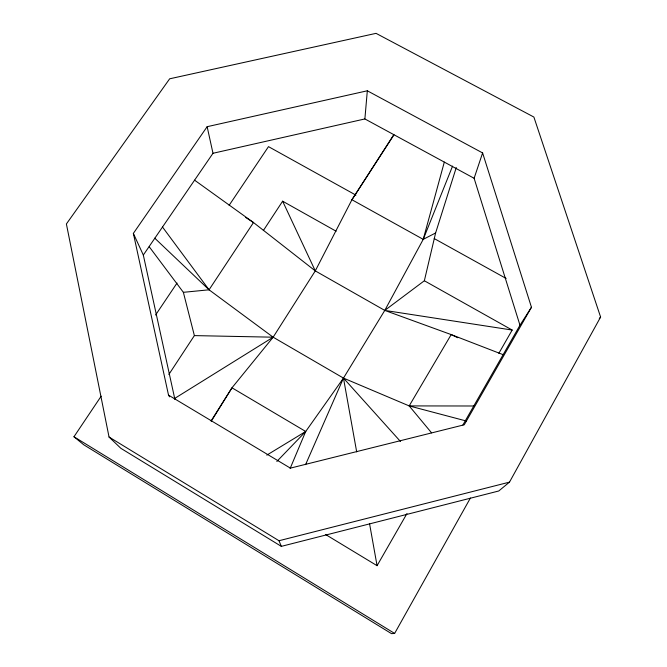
<?xml version="1.0" encoding="UTF-8"?>
<svg xmlns="http://www.w3.org/2000/svg" width="667" height="667" viewBox="0 0 667 667"><rect width="100%" height="100%" fill="white"/><g stroke="black" fill="none" stroke-linecap="round" stroke-linejoin="round"><path stroke-width="1" d="M462.915 424.971L519.977 325.229L474.112 178.281L364.882 118.943L367.317 90.787L207.137 126.697L133.358 233.4L168.526 395.147L169.576 396.84M276.838 461.464L305.711 431.482L343.472 378.097L384.776 310.413L424.354 280.757L435.609 232.975L456.278 167.525M194.581 180.173L253.493 222.536L315.283 270.894L384.776 310.413L423.228 239.353L444.314 162.098M474.112 178.281L482.608 152.935L367.317 90.787M211.03 421.035L231.983 387.802L273.145 337.194L315.283 270.894L351.934 199.741L423.228 239.353L452.568 166.108M290.137 468.467L305.711 431.482L231.983 387.802L211.406 420.977M305.569 464.649L343.472 378.097L273.145 337.194L209.054 289.803L154.727 238.152M509.496 482.133L600.608 317.042L533.883 117.05L376.046 33.35L169.66 78.806L66.392 223.962L109.046 437.027L120.885 448.341L281.341 546.365L498.758 490.987L509.496 482.133L278.998 540.737L109.046 437.027M101.176 396.173L73.97 436.752L83.742 444.781L391.521 633.65L394.631 633.433L470.41 498.016M482.608 152.935L531.457 307.254L464.257 424.779L290.387 468.134L168.526 395.147M325.554 534.492L377.072 565.683L406.978 513.523M498.833 353.335L512.181 330.057L424.354 280.757M431.582 432.866L409.188 405.911L451.192 334.592L503.135 354.669M519.977 325.229L531.457 307.254M393.638 134.942L351.934 199.741L394.014 134.767M168.859 374.462L194.38 335.601L183.367 292.321L149.225 246.748M263.348 230.565L282.633 201.192L336.143 231.232M183.367 292.321L209.054 289.803L253.493 222.536L245.673 217.45M155.594 315.007L177.022 283.058M229.123 205.344L268.493 146.632L355.911 195.123M174.929 399.516L143.322 255.044L212.99 153.277L364.882 118.943M599.283 318.559L600.608 317.042M174.387 398.616L273.145 337.194L194.38 335.601M266.808 455.136L305.711 431.482M423.228 239.353L435.609 232.975M356.687 451.901L343.472 378.097L409.188 405.911L473.77 405.995M512.181 330.057L384.776 310.413L451.192 334.592L457.762 337.727M409.188 405.911L466.3 421.002M434.217 238.561L506.161 278.473M73.97 436.752L394.631 633.433M343.472 378.097L400.475 441.487M162.498 227.03L209.054 289.803M282.633 201.192L315.283 270.894M133.358 233.4L143.322 255.044M278.998 540.737L281.341 546.365M207.137 126.697L212.99 153.277M369.543 523.653L377.072 565.683"/></g></svg>
